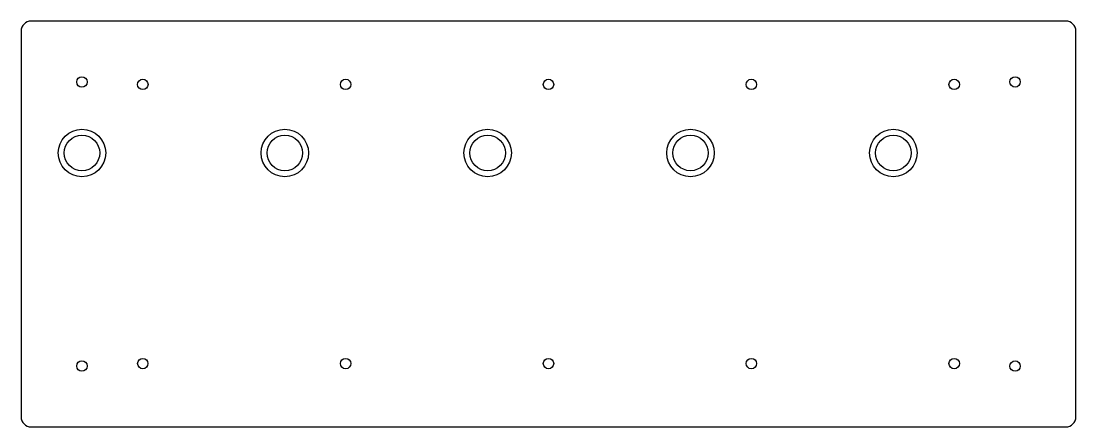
# Model space of a CAD drawing. Extents: x -13 to 13, y -5 to 5.
import ezdxf

# ---------------------------------------------------------------- set-up
doc = ezdxf.new("R2010")
doc.units = 0
doc.layers.get('0').update_dxf_attribs({"linetype": 'CONTINUOUS'})

msp = doc.modelspace()

# ---------------------------------------------------------------- linework, layer by layer
at = {"color": 7, "linetype": 'CONTINUOUS'}
for p, q in [((12.75, 5), (-12.75, 5)), ((-13, 4.75), (-13, -4.75)), ((13, -4.75), (13, 4.75)), ((-12.75, -5), (12.75, -5))]:
    msp.add_line(p, q, dxfattribs=at)
for centre, radius in [((-11.5, 3.5), 0.129), ((-10, 3.44), 0.129), ((-5, 3.44), 0.128), ((0, 3.44), 0.129), ((5, 3.44), 0.128), ((10, 3.44), 0.129), ((11.5, 3.5), 0.128), ((-11.5, 1.75), 0.585), ((-11.5, 1.75), 0.438), ((-6.5, 1.75), 0.585), ((-6.5, 1.75), 0.438), ((-1.5, 1.75), 0.585), ((-1.5, 1.75), 0.438), ((3.5, 1.75), 0.585), ((3.5, 1.75), 0.437), ((8.5, 1.75), 0.585), ((8.5, 1.75), 0.438), ((-11.5, -3.5), 0.129), ((-10, -3.44), 0.128), ((-5, -3.44), 0.128), ((0, -3.44), 0.128), ((5, -3.44), 0.128), ((10, -3.44), 0.129), ((11.5, -3.5), 0.128)]:
    msp.add_circle(centre, radius, dxfattribs=at)
for centre, start, end in [((-12.75, 4.75), 90, 180), ((12.75, 4.75), 0, 90), ((-12.75, -4.75), 180, 270), ((12.75, -4.75), 270, 0)]:
    msp.add_arc(centre, 0.25, start, end, dxfattribs=at)

doc.saveas('drawing.dxf')
